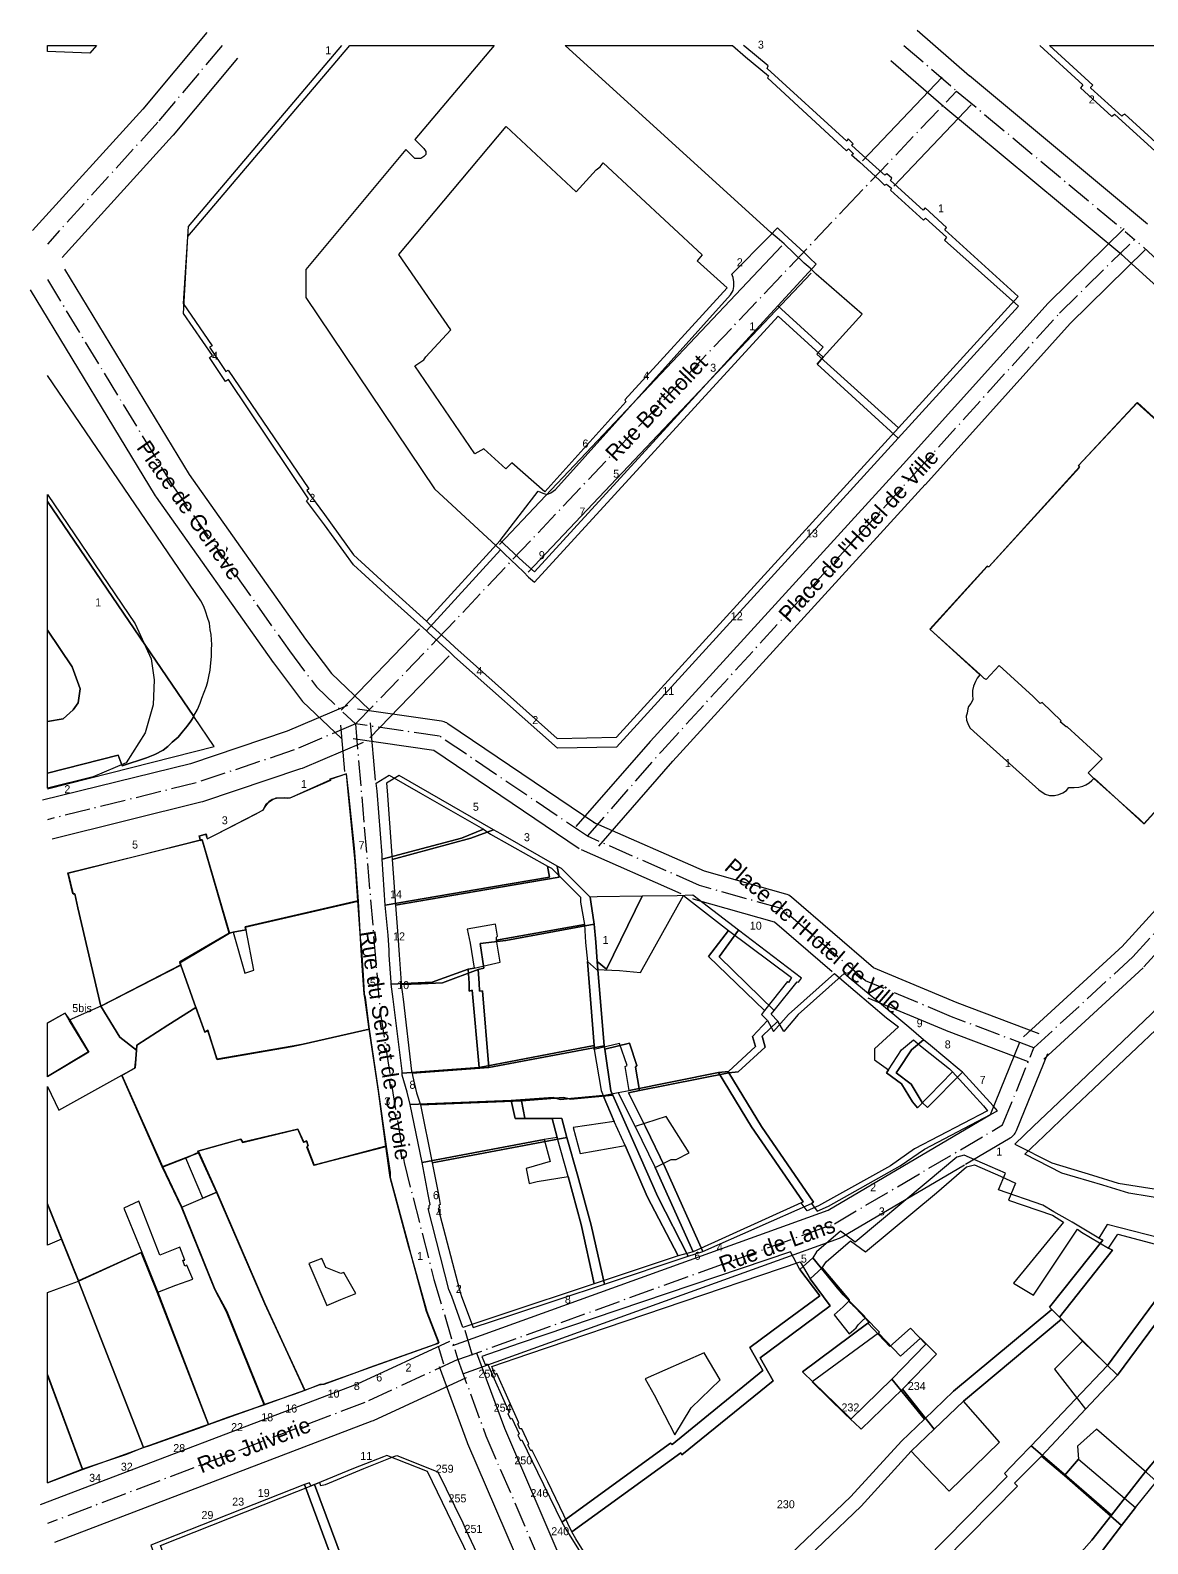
# Model space of a CAD drawing. Header units: metres. Extents: x 1927837 to 1928448, y 4266568 to 4267119.
# Drawn here: x 1927836.9 to 1927948.6, y 4266967 to 4267118.3 of the extents above; entities that cross this region are included whole.
import ezdxf
from ezdxf.enums import TextEntityAlignment as Align

# ---------------------------------------------------------------- set-up
doc = ezdxf.new("R2010")
doc.units = ezdxf.units.M
doc.linetypes.add('DASHDOT', pattern=[3.556, 2.54, -0.508, 0, -0.508])
for name, color, linetype in [('BAT_BATI', 8, 'CONTINUOUS'), ('CAD_LIMITE', 94, 'CONTINUOUS'), ('TXT_ADRESSE', 8, 'CONTINUOUS'), ('TXT_VOIE', 7, 'CONTINUOUS'), ('VOI_AXE', 1, 'DASHDOT'), ('VOI_BORDURE', 7, 'CONTINUOUS')]:
    doc.layers.add(name, color=color, linetype=linetype)

msp = doc.modelspace()

# ---------------------------------------------------------------- linework, layer by layer
at = {"layer": 'BAT_BATI'}
for points in [[(1927842.8, 4267116.02), (1927838.56, 4267116.19), (1927838.56, 4267116.8), (1927843.46, 4267116.8)], [(1927875.31, 4267107.38), (1927876.21, 4267106.48), (1927876.41, 4267106.18), (1927876.41, 4267105.88), (1927876.21, 4267105.68), (1927875.91, 4267105.48), (1927875.61, 4267105.48), (1927875.31, 4267105.48), (1927874.41, 4267106.38), (1927864.39, 4267094.38), (1927864.39, 4267091.58), (1927877.28, 4267072.45), (1927883.88, 4267066.34), (1927876.47, 4267058.24), (1927872.67, 4267061.65), (1927869.17, 4267064.85), (1927866.27, 4267068.86), (1927864.47, 4267071.26), (1927864.67, 4267071.46), (1927856.68, 4267083.38), (1927856.38, 4267083.18), (1927854.78, 4267085.58), (1927855.08, 4267085.78), (1927852.18, 4267089.99), (1927852.59, 4267097.69), (1927868.81, 4267116.8), (1927883.22, 4267116.8)], [(1927908.35, 4267115.66), (1927910.65, 4267113.75), (1927910.55, 4267113.55), (1927918.45, 4267106.24), (1927918.65, 4267106.44), (1927919.15, 4267105.94), (1927918.95, 4267105.84), (1927919.75, 4267105.14), (1927921.75, 4267103.33), (1927922.25, 4267102.83), (1927922.45, 4267102.93), (1927922.95, 4267102.53), (1927922.85, 4267102.33), (1927926.15, 4267099.32), (1927926.35, 4267099.53), (1927928.45, 4267097.62), (1927928.25, 4267097.32), (1927935.65, 4267090.71), (1927923.62, 4267077.51), (1927915.52, 4267084.92), (1927916.13, 4267085.62), (1927920.03, 4267089.92), (1927915.43, 4267093.93), (1927914.83, 4267094.53), (1927914.23, 4267095.03), (1927912.23, 4267096.94), (1927911.53, 4267097.54), (1927910.93, 4267098.04), (1927890.33, 4267116.8), (1927907.07, 4267116.8)], [(1927904.03, 4267095.84), (1927903.53, 4267095.24), (1927906.53, 4267092.54), (1927896.31, 4267081.34), (1927896.41, 4267081.14), (1927888.29, 4267072.14), (1927884.99, 4267075.05), (1927884.39, 4267074.45), (1927882.19, 4267076.45), (1927881.29, 4267075.95), (1927875.29, 4267084.76), (1927876.19, 4267085.36), (1927876.4, 4267085.66), (1927878.9, 4267088.36), (1927873.7, 4267095.87), (1927884.42, 4267108.67), (1927891.42, 4267102.16), (1927893.43, 4267104.36), (1927893.83, 4267104.66), (1927894.13, 4267105.06)], [(1927916.13, 4267085.62), (1927915.52, 4267084.92), (1927923.62, 4267077.51), (1927895.47, 4267046.61), (1927889.57, 4267046.52), (1927879.27, 4267055.64), (1927878.77, 4267056.14), (1927876.67, 4267058.04), (1927876.47, 4267058.24), (1927883.88, 4267066.34), (1927884.28, 4267065.94), (1927886.18, 4267064.14), (1927886.68, 4267063.63), (1927887.28, 4267063.13), (1927911.63, 4267089.73)], [(1927840.13, 4267049.47), (1927841.13, 4267050.37), (1927841.64, 4267051.07), (1927841.84, 4267052.47), (1927841.04, 4267054.67), (1927838.56, 4267058.32), (1927838.56, 4267071.87), (1927847.35, 4267058.97), (1927848.95, 4267055.46), (1927849.24, 4267053.36), (1927849.14, 4267050.86), (1927848.34, 4267048.06), (1927846.43, 4267045.06), (1927843.13, 4267043.66), (1927838.56, 4267042.51), (1927838.56, 4267049.19)], [(1927841.04, 4267054.67), (1927841.84, 4267052.47), (1927841.64, 4267051.07), (1927841.13, 4267050.37), (1927840.13, 4267049.47), (1927838.56, 4267049.19), (1927838.56, 4267058.32)], [(1927854.53, 4267037.44), (1927855.33, 4267037.84), (1927859.44, 4267039.94), (1927860.14, 4267040.34), (1927860.24, 4267040.54), (1927860.44, 4267040.94), (1927860.74, 4267041.14), (1927861.04, 4267041.34), (1927861.44, 4267041.54), (1927861.84, 4267041.54), (1927862.24, 4267041.54), (1927862.54, 4267041.54), (1927862.84, 4267041.54), (1927866.85, 4267043.34), (1927866.85, 4267043.44), (1927868.45, 4267043.94), (1927868.65, 4267042.23), (1927869.24, 4267036.53), (1927869.34, 4267035.23), (1927869.64, 4267031.23), (1927858.33, 4267028.63), (1927858.43, 4267028.33), (1927857.13, 4267028.13), (1927856.73, 4267028.03), (1927854.03, 4267037.35), (1927853.83, 4267037.35), (1927853.73, 4267037.75), (1927854.43, 4267037.95)], [(1927875.85, 4267042.03), (1927882.16, 4267038.42), (1927879.95, 4267037.52), (1927872.04, 4267035.43), (1927872.05, 4267035.83), (1927871.55, 4267042.23), (1927871.45, 4267043.03), (1927872.75, 4267043.83)], [(1927882.16, 4267038.42), (1927882.86, 4267037.92), (1927888.56, 4267034.71), (1927888.76, 4267033.61), (1927882.85, 4267032.61), (1927872.34, 4267030.82), (1927872.04, 4267035.43), (1927879.95, 4267037.52)], [(1927847.53, 4267035.75), (1927853.83, 4267037.35), (1927854.03, 4267037.35), (1927856.73, 4267028.03), (1927851.82, 4267025.14), (1927851.92, 4267024.84), (1927843.91, 4267020.74), (1927841.62, 4267030.55), (1927841.32, 4267031.95), (1927841.12, 4267031.95), (1927840.62, 4267034.05)], [(1927882.85, 4267032.61), (1927888.76, 4267033.61), (1927888.56, 4267034.71), (1927888.96, 4267034.51), (1927891.86, 4267031.61), (1927891.86, 4267031.11), (1927892.25, 4267028.9), (1927883.45, 4267027.31), (1927883.45, 4267027.61), (1927883.55, 4267027.71), (1927883.35, 4267028.91), (1927880.54, 4267028.41), (1927880.84, 4267027.01), (1927881.24, 4267024.51), (1927880.64, 4267024.41), (1927877.04, 4267023.11), (1927874.93, 4267023.01), (1927872.93, 4267022.92), (1927872.93, 4267023.12), (1927872.74, 4267025.82), (1927872.74, 4267026.32), (1927872.64, 4267027.82), (1927872.34, 4267030.82)], [(1927856.73, 4267028.03), (1927857.13, 4267028.13), (1927858.32, 4267024.03), (1927859.22, 4267024.33), (1927858.43, 4267028.33), (1927858.33, 4267028.63), (1927869.64, 4267031.23), (1927869.84, 4267027.52), (1927869.94, 4267026.82), (1927870.13, 4267023.82), (1927870.23, 4267021.92), (1927870.33, 4267021.62), (1927870.73, 4267018.41), (1927864.12, 4267016.92), (1927863.02, 4267016.72), (1927855.51, 4267015.43), (1927854.62, 4267018.33), (1927854.31, 4267018.13), (1927853.42, 4267020.63), (1927851.92, 4267024.84), (1927851.82, 4267025.14)], [(1927906.66, 4267028.29), (1927904.66, 4267025.69), (1927910.26, 4267020.28), (1927909.96, 4267019.88), (1927910.56, 4267019.28), (1927909.06, 4267017.68), (1927909.36, 4267016.68), (1927906.65, 4267014.18), (1927905.65, 4267014.08), (1927896.74, 4267012.29), (1927896.34, 4267014.69), (1927896.54, 4267014.79), (1927895.75, 4267016.99), (1927893.24, 4267016.39), (1927893.24, 4267016.79), (1927892.55, 4267025.2), (1927893.45, 4267024.4), (1927895.75, 4267024.3), (1927897.85, 4267024.09), (1927902.16, 4267031.8)], [(1927892.25, 4267028.9), (1927892.35, 4267027.1), (1927892.55, 4267025.2), (1927893.24, 4267016.79), (1927881.73, 4267014.6), (1927881.04, 4267022.31), (1927880.74, 4267022.21), (1927880.74, 4267023.01), (1927880.64, 4267024.41), (1927881.24, 4267024.51), (1927883.84, 4267025.11), (1927883.45, 4267027.31)], [(1927912.97, 4267023.58), (1927912.66, 4267023.08), (1927912.56, 4267023.18), (1927910.26, 4267020.28), (1927904.66, 4267025.69), (1927906.66, 4267028.29)], [(1927874.93, 4267023.01), (1927877.04, 4267023.11), (1927880.64, 4267024.41), (1927880.74, 4267023.01), (1927880.74, 4267022.21), (1927881.04, 4267022.31), (1927881.73, 4267014.6), (1927874.03, 4267014.01), (1927874.03, 4267014.21), (1927873.13, 4267021.41), (1927872.93, 4267022.92)], [(1927917.77, 4267023.57), (1927922.47, 4267019.57), (1927923.67, 4267018.67), (1927921.26, 4267016.47), (1927921.26, 4267015.36), (1927922.66, 4267014.36), (1927922.46, 4267014.06), (1927923.96, 4267012.96), (1927925.06, 4267011.16), (1927925.56, 4267010.56), (1927929.07, 4267014.16), (1927932.17, 4267010.75), (1927932.57, 4267010.25), (1927925.26, 4267006.45), (1927922.86, 4267004.75), (1927915.65, 4267000.76), (1927914.54, 4267000.26), (1927913.94, 4267001.06), (1927914.14, 4267001.16), (1927908.95, 4267008.67), (1927905.65, 4267014.08), (1927906.65, 4267014.18), (1927909.36, 4267016.68), (1927909.06, 4267017.68), (1927910.56, 4267019.28), (1927911.16, 4267018.18), (1927912.66, 4267019.88), (1927917.27, 4267023.98)], [(1927840.31, 4267020.04), (1927840.81, 4267019.34), (1927842.7, 4267016.14), (1927838.56, 4267013.66), (1927838.56, 4267019.07)], [(1927850.61, 4267018.83), (1927853.42, 4267020.63), (1927854.31, 4267018.13), (1927854.62, 4267018.33), (1927855.51, 4267015.43), (1927863.02, 4267016.72), (1927864.12, 4267016.92), (1927870.73, 4267018.41), (1927871.62, 4267012.31), (1927872.42, 4267006.7), (1927865.21, 4267004.81), (1927864.51, 4267006.61), (1927864.61, 4267006.81), (1927864.51, 4267007.21), (1927864.21, 4267007.11), (1927863.61, 4267008.41), (1927858.11, 4267007.12), (1927857.91, 4267007.42), (1927853.6, 4267006.22), (1927853.7, 4267006.12), (1927852.4, 4267005.52), (1927850.1, 4267004.62), (1927846, 4267013.83), (1927847.31, 4267014.53), (1927847.51, 4267016.33), (1927847.51, 4267016.84)], [(1927952.29, 4267018.34), (1927957.09, 4267013.23), (1927958.19, 4267007.52), (1927963.99, 4267004.22), (1927964.19, 4267003.82), (1927961.68, 4267001.32), (1927961.48, 4267000.82), (1927961.18, 4267000.62), (1927955.18, 4267000.72), (1927952.78, 4267001.02), (1927946.67, 4267002.03), (1927944.07, 4267002.83), (1927939.97, 4267004.04), (1927936.27, 4267005.94), (1927938.17, 4267007.74), (1927940.67, 4267010.14), (1927949.99, 4267018.94), (1927950.99, 4267020.04)], [(1927925.87, 4267016.76), (1927928.77, 4267014.46), (1927929.07, 4267014.16), (1927925.56, 4267010.56), (1927925.06, 4267011.16), (1927923.96, 4267012.96), (1927922.46, 4267014.06), (1927922.66, 4267014.36), (1927923.97, 4267016.36), (1927925.17, 4267017.36)], [(1927881.73, 4267014.6), (1927893.24, 4267016.79), (1927893.24, 4267016.39), (1927893.94, 4267012.29), (1927894.14, 4267011.79), (1927889.84, 4267011.39), (1927889.14, 4267011.59), (1927884.93, 4267011.3), (1927874.82, 4267010.9), (1927874.52, 4267012.11), (1927874.03, 4267013.81), (1927874.03, 4267014.01)], [(1927908.95, 4267008.67), (1927914.14, 4267001.16), (1927913.94, 4267001.06), (1927903.13, 4266996.17), (1927899.34, 4267004.58), (1927900.94, 4267005.38), (1927901.44, 4267005.38), (1927902.74, 4267006.07), (1927900.44, 4267009.68), (1927897.34, 4267008.68), (1927895.64, 4267012.09), (1927896.74, 4267012.29), (1927905.65, 4267014.08)], [(1927839.7, 4267010.34), (1927846, 4267013.83), (1927850.1, 4267004.62), (1927852, 4267000.62), (1927855.29, 4266992.41), (1927856.49, 4266990.21), (1927860.28, 4266980.9), (1927859.48, 4266980.6), (1927856.58, 4266979.6), (1927854.68, 4266978.9), (1927849.59, 4266992.11), (1927851.39, 4266992.81), (1927853.09, 4266993.41), (1927852.49, 4266994.81), (1927852.29, 4266994.71), (1927852.09, 4266995.31), (1927852.29, 4266995.31), (1927851.79, 4266996.62), (1927849.79, 4266995.82), (1927847.69, 4267001.22), (1927846.19, 4267000.52), (1927847.99, 4266996.12), (1927841.68, 4266993.22), (1927839.98, 4266997.43), (1927838.79, 4267000.43), (1927838.56, 4267000.95), (1927838.56, 4267012.69)], [(1927884.93, 4267011.3), (1927885.33, 4267009.49), (1927889.03, 4267009.49), (1927889.53, 4267007.59), (1927888.23, 4267007.39), (1927876.02, 4267005.1), (1927874.82, 4267010.9)], [(1927889.14, 4267011.59), (1927889.84, 4267011.39), (1927894.14, 4267011.79), (1927895.24, 4267009.18), (1927891.13, 4267008.59), (1927891.83, 4267005.99), (1927896.34, 4267006.78), (1927898.53, 4267001.68), (1927901.63, 4266995.77), (1927893.22, 4266992.97), (1927891.93, 4266998.88), (1927890.63, 4267003.68), (1927889.53, 4267007.59), (1927889.03, 4267009.49), (1927885.33, 4267009.49), (1927884.93, 4267011.3)], [(1927895.64, 4267012.09), (1927897.34, 4267008.68), (1927899.34, 4267004.58), (1927903.13, 4266996.17), (1927901.63, 4266995.77), (1927898.53, 4267001.68), (1927896.34, 4267006.78), (1927895.24, 4267009.18), (1927894.14, 4267011.79)], [(1927865.79, 4266982.89), (1927864.29, 4266982.29), (1927860.29, 4266991), (1927855.5, 4267002.12), (1927853.7, 4267006.12), (1927853.6, 4267006.22), (1927857.91, 4267007.42), (1927858.11, 4267007.12), (1927863.61, 4267008.41), (1927864.21, 4267007.11), (1927864.51, 4267007.21), (1927864.61, 4267006.81), (1927864.51, 4267006.61), (1927865.21, 4267004.81), (1927872.42, 4267006.7), (1927872.82, 4267004.1), (1927872.82, 4267003.6), (1927874.71, 4266996.69), (1927874.91, 4266995.89), (1927876.51, 4266990.19), (1927877.7, 4266987.08), (1927877.3, 4266986.88), (1927870.8, 4266984.59), (1927869.19, 4266983.99), (1927866.19, 4266982.89)], [(1927876.72, 4267000.5), (1927876.72, 4267000.8), (1927876.82, 4267000.9), (1927876.62, 4267001.9), (1927876.02, 4267005.1), (1927888.23, 4267007.39), (1927888.83, 4267005.19), (1927886.43, 4267004.49), (1927886.73, 4267002.99), (1927887.53, 4267003.19), (1927890.63, 4267003.68), (1927891.93, 4266998.88), (1927893.22, 4266992.97), (1927884.01, 4266989.88), (1927880.11, 4266988.58), (1927879.01, 4266991.69), (1927878.71, 4266992.39), (1927876.62, 4267000.5)], [(1927853.7, 4267006.12), (1927855.5, 4267002.12), (1927854.1, 4267001.52), (1927852.4, 4267005.52)], [(1927933.86, 4267003.74), (1927935.36, 4267003.04), (1927934.66, 4267001.34), (1927939.06, 4266999.84), (1927940.16, 4266999.13), (1927935.15, 4266993.03), (1927937.15, 4266991.83), (1927941.56, 4266998.43), (1927941.96, 4266998.13), (1927944.66, 4266996.53), (1927945.06, 4266996.33), (1927939.75, 4266989.63), (1927939.95, 4266989.43), (1927930.14, 4266981.23), (1927927.23, 4266978.43), (1927924.04, 4266982.44), (1927927.44, 4266985.94), (1927925.84, 4266987.54), (1927923.84, 4266985.74), (1927921.64, 4266988.04), (1927921.74, 4266988.14), (1927920.34, 4266989.55), (1927920.24, 4266989.75), (1927920.04, 4266989.95), (1927919.84, 4266990.15), (1927919.64, 4266990.35), (1927919.54, 4266990.45), (1927919.34, 4266990.65), (1927919.14, 4266990.85), (1927918.94, 4266991.05), (1927918.74, 4266991.25), (1927918.74, 4266991.35), (1927916.04, 4266994.55), (1927916.44, 4266995.15), (1927918.85, 4266997.25), (1927920.35, 4266996.15), (1927927.46, 4267002.05), (1927930.46, 4267004.65), (1927931.26, 4267004.85)], [(1927854.1, 4267001.52), (1927855.5, 4267002.12), (1927860.29, 4266991), (1927864.29, 4266982.29), (1927863.19, 4266981.89), (1927860.28, 4266980.9), (1927856.49, 4266990.21), (1927855.29, 4266992.41), (1927852, 4267000.62)], [(1927838.79, 4267000.43), (1927839.98, 4266997.43), (1927838.56, 4266996.84), (1927838.56, 4267000.95)], [(1927960.68, 4266997.81), (1927963.38, 4266997.31), (1927964.38, 4266996.81), (1927961.77, 4266992.11), (1927955.76, 4266981.01), (1927953.65, 4266977.21), (1927953.05, 4266977.61), (1927949.45, 4266973.21), (1927948.45, 4266974.11), (1927943.45, 4266978.42), (1927941.54, 4266976.72), (1927941.64, 4266975.41), (1927940.24, 4266973.81), (1927937.94, 4266975.72), (1927942.35, 4266980.42), (1927945.55, 4266983.82), (1927954.27, 4266995.62), (1927954.77, 4266997.62)], [(1927951.97, 4266996.22), (1927954.27, 4266995.62), (1927945.55, 4266983.82), (1927942.05, 4266987.22), (1927939.95, 4266989.43), (1927939.75, 4266989.63), (1927945.06, 4266996.33), (1927944.66, 4266996.53), (1927945.57, 4266997.93)], [(1927847.99, 4266996.12), (1927849.59, 4266992.11), (1927854.68, 4266978.9), (1927854.08, 4266978.7), (1927848.77, 4266976.8), (1927848.17, 4266976.6), (1927841.68, 4266993.22)], [(1927867.9, 4266991.4), (1927869.4, 4266992), (1927868.2, 4266994.1), (1927867.9, 4266994), (1927866.4, 4266994.6), (1927866, 4266995.5), (1927864.7, 4266995), (1927866.5, 4266990.8)], [(1927911.13, 4266983.25), (1927902.01, 4266975.85), (1927901.91, 4266976.05), (1927891, 4266968.16), (1927888.6, 4266973.16), (1927887, 4266976.37), (1927886.9, 4266976.27), (1927886.6, 4266976.87), (1927886.7, 4266976.97), (1927886, 4266978.47), (1927885.8, 4266978.47), (1927885.6, 4266978.97), (1927885.7, 4266979.07), (1927883.51, 4266983.98), (1927883.31, 4266983.88), (1927883.01, 4266984.68), (1927886.71, 4266985.97), (1927913.84, 4266995.16), (1927914.84, 4266993.45), (1927916.84, 4266990.75), (1927912.93, 4266987.85), (1927909.83, 4266985.55)], [(1927839.48, 4266992.42), (1927841.68, 4266993.22), (1927848.17, 4266976.6), (1927846.47, 4266975.9), (1927842.06, 4266974.41), (1927838.56, 4266983.89), (1927838.56, 4266992.1)], [(1927926.53, 4266974.53), (1927928.73, 4266972.22), (1927933.74, 4266977.12), (1927930.14, 4266981.23), (1927939.95, 4266989.43), (1927942.05, 4266987.22), (1927939.25, 4266984.42), (1927942.35, 4266980.42), (1927937.94, 4266975.72), (1927936.64, 4266974.42), (1927935.24, 4266973.02), (1927935.54, 4266972.72), (1927923.21, 4266960.22), (1927921.51, 4266958.42), (1927907.59, 4266945.32), (1927902.29, 4266951.33), (1927901.09, 4266952.74), (1927919.92, 4266970.73), (1927924.93, 4266976.23)], [(1927904.22, 4266986.06), (1927898.32, 4266983.46), (1927899.22, 4266981.86), (1927901.31, 4266977.85), (1927902.92, 4266980.55), (1927905.82, 4266983.35)], [(1927842.06, 4266974.41), (1927838.56, 4266973.06), (1927838.56, 4266983.89)], [(1927865.78, 4266973.08), (1927865.88, 4266972.78), (1927866.38, 4266972.88), (1927870.19, 4266974.48), (1927873.19, 4266975.68), (1927873.49, 4266975.78), (1927877.59, 4266974.17), (1927880.09, 4266969.07), (1927880.39, 4266968.37), (1927881.99, 4266964.96), (1927882.29, 4266964.46), (1927883.58, 4266961.76), (1927884.18, 4266960.56), (1927884.38, 4266960.06), (1927876.78, 4266957.36), (1927875.57, 4266957.26), (1927871.58, 4266965.27), (1927868.67, 4266963.77), (1927865.28, 4266972.88)], [(1927940.24, 4266973.81), (1927945.94, 4266968.81), (1927944.04, 4266966.31), (1927942.23, 4266964.31), (1927937.32, 4266958.91), (1927937.72, 4266958.61), (1927930.01, 4266950.61), (1927928.31, 4266952.21), (1927932.92, 4266957.41), (1927929.12, 4266960.92), (1927927.12, 4266958.82), (1927926.02, 4266959.72), (1927925.92, 4266959.92), (1927924.71, 4266958.82), (1927923.61, 4266959.92), (1927923.21, 4266960.22), (1927935.54, 4266972.72), (1927935.24, 4266973.02), (1927936.64, 4266974.42), (1927937.94, 4266975.72)], [(1927947.34, 4266970.61), (1927945.94, 4266968.81), (1927940.24, 4266973.81), (1927941.64, 4266975.41)], [(1927865.28, 4266972.88), (1927868.67, 4266963.77), (1927869.67, 4266961.17), (1927869.07, 4266960.97), (1927866.27, 4266959.77), (1927866.17, 4266959.97), (1927865.77, 4266960.97), (1927864.17, 4266961.48), (1927858.46, 4266959.18), (1927857.56, 4266957.58), (1927857.96, 4266956.48), (1927858.06, 4266956.18), (1927854.45, 4266954.58), (1927849.86, 4266966.79)]]:
    msp.add_lwpolyline(points, close=True, dxfattribs=at)
for points in [[(1927953.97, 4267102.9), (1927946.27, 4267109.91), (1927946.07, 4267109.81), (1927945.97, 4267109.72), (1927942.87, 4267112.52), (1927942.87, 4267112.62), (1927943.07, 4267112.82), (1927938.76, 4267116.8), (1927954.5, 4267116.8)], [(1927953.92, 4267045.26), (1927948.21, 4267038.96), (1927947.71, 4267039.46), (1927943.21, 4267043.47), (1927942.81, 4267043.87), (1927942.61, 4267044.07), (1927944.01, 4267045.47), (1927940.51, 4267048.67), (1927940.41, 4267048.67), (1927939.81, 4267049.17), (1927939.91, 4267049.27), (1927938.01, 4267051.08), (1927937.81, 4267050.98), (1927937.21, 4267051.58), (1927937.11, 4267051.68), (1927933.71, 4267054.78), (1927932.41, 4267053.38), (1927932.21, 4267053.48), (1927931.81, 4267053.88), (1927926.81, 4267058.39), (1927932.52, 4267064.69), (1927932.72, 4267064.69), (1927941.74, 4267074.59), (1927941.64, 4267074.79), (1927947.55, 4267081.09), (1927953.55, 4267075.58)], [(1927895.19, 4266961.35), (1927891.4, 4266967.46), (1927891, 4266968.16), (1927901.91, 4266976.05), (1927902.01, 4266975.85), (1927911.13, 4266983.25), (1927909.83, 4266985.55), (1927912.93, 4266987.85), (1927916.84, 4266990.75), (1927914.84, 4266993.45), (1927916.04, 4266994.55), (1927918.74, 4266991.35), (1927918.74, 4266991.25), (1927918.14, 4266990.65), (1927917.24, 4266989.85), (1927918.74, 4266987.95), (1927919.44, 4266988.55), (1927919.64, 4266988.85), (1927920.04, 4266989.25), (1927920.34, 4266989.55), (1927921.74, 4266988.14), (1927921.64, 4266988.04), (1927915.03, 4266983.15), (1927918.33, 4266979.94), (1927919.83, 4266978.54), (1927919.93, 4266978.44), (1927924.04, 4266982.44), (1927927.23, 4266978.43), (1927924.93, 4266976.23), (1927919.92, 4266970.73), (1927901.09, 4266952.74)], [(1927944.04, 4266966.31), (1927945.94, 4266968.81), (1927947.34, 4266970.61), (1927949.45, 4266973.21), (1927953.05, 4266977.61), (1927953.65, 4266977.21), (1927959.75, 4266973), (1927962.66, 4266975.39), (1927962.56, 4266979.7), (1927963.36, 4266980.7), (1927963.16, 4266980.9), (1927965.17, 4266983.6), (1927967.77, 4266981.79), (1927971.48, 4266986.69), (1927971.58, 4266986.8), (1927974.58, 4266984.99), (1927976.38, 4266983.79), (1927980.58, 4266978.48), (1927972.36, 4266971.98), (1927971.36, 4266971.18), (1927969.16, 4266969.48), (1927966.15, 4266967.09), (1927962.95, 4266964.59)]]:
    msp.add_lwpolyline(points, dxfattribs=at)
at = {"layer": 'CAD_LIMITE'}
for points in [[(1927867.97, 4267116.8), (1927852.63, 4267098.67), (1927852.14, 4267090.97), (1927855.03, 4267086.75), (1927854.78, 4267086.61), (1927856.41, 4267084.18), (1927856.65, 4267084.32), (1927864.69, 4267072.45), (1927864.49, 4267072.28), (1927866.26, 4267069.9), (1927869.17, 4267065.84), (1927872.71, 4267062.62), (1927876.45, 4267059.21)], [(1927876.45, 4267059.21), (1927883.84, 4267067.3), (1927884.49, 4267068.17), (1927887.62, 4267072.21), (1927888.1, 4267072.01), (1927888.5, 4267071.9), (1927888.91, 4267072.04), (1927889.35, 4267072.39), (1927906.85, 4267091.85), (1927907.14, 4267092.27), (1927907.2, 4267092.67), (1927907.2, 4267093.15), (1927907.13, 4267093.58), (1927907, 4267093.92), (1927910.75, 4267097.73), (1927911.57, 4267098.55), (1927912.24, 4267097.92), (1927914.21, 4267096.09), (1927914.8, 4267095.53), (1927915.41, 4267094.92), (1927911.59, 4267090.75), (1927916.13, 4267086.62), (1927915.49, 4267085.93), (1927923.64, 4267078.54), (1927935.61, 4267091.67), (1927928.29, 4267098.36), (1927928.47, 4267098.58), (1927926.32, 4267100.54), (1927926.11, 4267100.33), (1927922.86, 4267103.3), (1927922.98, 4267103.51), (1927922.48, 4267103.96), (1927922.28, 4267103.82), (1927921.71, 4267104.33), (1927919.73, 4267106.12), (1927918.97, 4267106.81), (1927919.13, 4267106.95), (1927918.64, 4267107.44), (1927918.48, 4267107.23), (1927910.51, 4267114.5), (1927910.63, 4267114.75), (1927908.3, 4267116.68), (1927908.17, 4267116.8)], [(1927937.78, 4267116.8), (1927942.1, 4267112.84), (1927941.88, 4267112.59), (1927941.86, 4267112.56), (1927944.98, 4267109.67), (1927945.1, 4267109.79), (1927945.26, 4267109.92), (1927952.99, 4267102.88), (1927971, 4267103.64), (1927973.72, 4267106.56), (1927973.98, 4267106.37), (1927976.91, 4267109.57), (1927976.83, 4267109.66), (1927976.69, 4267109.84), (1927982.46, 4267116.13), (1927983.04, 4267116.77), (1927983.02, 4267116.8)], [(1927876.45, 4267059.21), (1927876.7, 4267058.99), (1927878.76, 4267057.12), (1927879.3, 4267056.61), (1927889.52, 4267047.49), (1927895.46, 4267047.63), (1927923.64, 4267078.54), (1927915.49, 4267085.93), (1927916.13, 4267086.62), (1927911.59, 4267090.75), (1927887.25, 4267064.14), (1927886.7, 4267064.64), (1927886.13, 4267065.17), (1927884.23, 4267066.93), (1927883.84, 4267067.3), (1927876.45, 4267059.21)], [(1927853.19, 4267049.69), (1927853.21, 4267049.76), (1927853.57, 4267050.4), (1927853.83, 4267051.01), (1927853.99, 4267051.51), (1927854.25, 4267052.13), (1927854.47, 4267052.71), (1927854.61, 4267053.18), (1927854.69, 4267053.68), (1927854.83, 4267054.31), (1927854.89, 4267055.05), (1927854.96, 4267055.7), (1927854.96, 4267056.39), (1927855, 4267056.9), (1927854.98, 4267057.37), (1927854.94, 4267057.9), (1927854.84, 4267058.37), (1927854.76, 4267059.01), (1927854.56, 4267059.58), (1927854.4, 4267060.11), (1927854.22, 4267060.69), (1927853.92, 4267061.25), (1927838.56, 4267083.8)], [(1927953.52, 4267075.62), (1927947.49, 4267081.06), (1927941.64, 4267074.78)], [(1927941.64, 4267074.78), (1927941.74, 4267074.64), (1927932.68, 4267064.67), (1927932.53, 4267064.72), (1927926.79, 4267058.43), (1927931.8, 4267053.87), (1927931.52, 4267053.52), (1927931.35, 4267053.18), (1927931.14, 4267052.71), (1927931.07, 4267052.29), (1927931.06, 4267051.89), (1927931.1, 4267051.36), (1927930.88, 4267051), (1927930.65, 4267050.69), (1927930.59, 4267050.46), (1927930.51, 4267050.02), (1927930.42, 4267049.73), (1927930.47, 4267049.31), (1927930.58, 4267048.99), (1927930.79, 4267048.57), (1927931.19, 4267048.2), (1927937.69, 4267042.34), (1927938.32, 4267041.91), (1927938.76, 4267041.79), (1927939.26, 4267041.79), (1927939.67, 4267041.88), (1927940.07, 4267042.04), (1927940.45, 4267042.29), (1927940.69, 4267042.6), (1927941.22, 4267042.58), (1927941.68, 4267042.63), (1927942.09, 4267042.72), (1927942.37, 4267042.84), (1927942.73, 4267043.04), (1927942.97, 4267043.3), (1927943.22, 4267043.51), (1927947.68, 4267039.41), (1927948.2, 4267038.94), (1927953.96, 4267045.28)], [(1927838.56, 4267071.18), (1927853.19, 4267049.69)], [(1927853.19, 4267049.69), (1927838.56, 4267071.18)], [(1927838.56, 4267042.46), (1927855.23, 4267046.68), (1927853.19, 4267049.69), (1927852.91, 4267049.22), (1927852.55, 4267048.72), (1927852.05, 4267048.11), (1927851.65, 4267047.63), (1927851.05, 4267047.11), (1927850.61, 4267046.69), (1927850.15, 4267046.31), (1927849.31, 4267045.89), (1927848.47, 4267045.55), (1927846.05, 4267044.77), (1927845.65, 4267045.82), (1927838.56, 4267044.03)], [(1927838.56, 4267044.03), (1927845.65, 4267045.82), (1927846.05, 4267044.77), (1927848.47, 4267045.55), (1927849.31, 4267045.89), (1927850.15, 4267046.31), (1927850.61, 4267046.69), (1927851.05, 4267047.11), (1927851.65, 4267047.63), (1927852.05, 4267048.11), (1927852.55, 4267048.72), (1927852.91, 4267049.22), (1927853.19, 4267049.69)], [(1927853.84, 4267037.29), (1927854.05, 4267037.35), (1927856.76, 4267028.01), (1927857.13, 4267028.11), (1927858.4, 4267028.37), (1927858.34, 4267028.67), (1927869.59, 4267031.25), (1927869.32, 4267035.19), (1927869.21, 4267036.5), (1927868.64, 4267042.18), (1927868.46, 4267043.94), (1927866.85, 4267043.4), (1927866.87, 4267043.28), (1927862.79, 4267041.51), (1927862.55, 4267041.5), (1927862.27, 4267041.55), (1927861.87, 4267041.53), (1927861.46, 4267041.49), (1927861.02, 4267041.38), (1927860.71, 4267041.14), (1927860.46, 4267040.89), (1927860.24, 4267040.57), (1927860.12, 4267040.31), (1927859.43, 4267039.97), (1927855.38, 4267037.87), (1927854.57, 4267037.44), (1927854.4, 4267037.89), (1927853.77, 4267037.71), (1927853.84, 4267037.29)], [(1927873.03, 4267035.4), (1927880.91, 4267037.51), (1927883.16, 4267038.37), (1927876.8, 4267042.02), (1927873.72, 4267043.78), (1927872.47, 4267043.03), (1927872.55, 4267042.24), (1927873.01, 4267035.78), (1927873.03, 4267035.4)], [(1927889.52, 4267034.73), (1927883.89, 4267037.95), (1927883.16, 4267038.37), (1927880.91, 4267037.51), (1927873.03, 4267035.4), (1927873.38, 4267030.81), (1927883.86, 4267032.61), (1927889.73, 4267033.61), (1927889.52, 4267034.73)], [(1927851.89, 4267024.83), (1927851.81, 4267025.07), (1927856.76, 4267028.01), (1927854.05, 4267037.35), (1927853.84, 4267037.29), (1927847.53, 4267035.73), (1927840.63, 4267034), (1927841.14, 4267031.92), (1927841.3, 4267031.94), (1927841.62, 4267030.55), (1927843.9, 4267020.72), (1927851.89, 4267024.83)], [(1927881.63, 4267024.38), (1927882.19, 4267024.53), (1927881.84, 4267026.98), (1927884.4, 4267027.28), (1927893.23, 4267028.92), (1927892.9, 4267031.14), (1927892.82, 4267031.63), (1927889.97, 4267034.49), (1927889.52, 4267034.73), (1927889.73, 4267033.61), (1927883.86, 4267032.61), (1927873.38, 4267030.81), (1927873.6, 4267027.79), (1927873.73, 4267025.85), (1927873.93, 4267023.06), (1927873.93, 4267022.88), (1927875.93, 4267022.97), (1927878.07, 4267023.07), (1927881.63, 4267024.38)], [(1927851.89, 4267024.83), (1927853.41, 4267020.59), (1927854.32, 4267018.14), (1927854.61, 4267018.27), (1927855.55, 4267015.39), (1927863.02, 4267016.69), (1927864.15, 4267016.92), (1927870.74, 4267018.44), (1927870.29, 4267021.59), (1927870.24, 4267021.92), (1927870.11, 4267023.78), (1927869.91, 4267026.83), (1927869.86, 4267027.54), (1927869.59, 4267031.25), (1927858.34, 4267028.67), (1927858.4, 4267028.37), (1927857.13, 4267028.11), (1927856.76, 4267028.01), (1927851.81, 4267025.07), (1927851.89, 4267024.83)], [(1927893.23, 4267028.92), (1927893.39, 4267027.13), (1927893.54, 4267025.19), (1927894.45, 4267024.43), (1927898.04, 4267031.72), (1927893.52, 4267031.65), (1927892.82, 4267031.63), (1927892.9, 4267031.14), (1927893.23, 4267028.92)], [(1927907.67, 4267028.32), (1927903.1, 4267031.82), (1927901.53, 4267031.77), (1927898.04, 4267031.72), (1927894.45, 4267024.43), (1927893.54, 4267025.19), (1927894.23, 4267016.75), (1927894.28, 4267016.43), (1927896.76, 4267017.02), (1927897.48, 4267014.8), (1927897.37, 4267014.64), (1927897.77, 4267012.3), (1927906.69, 4267014.07), (1927907.62, 4267014.16), (1927910.34, 4267016.64), (1927910.03, 4267017.72), (1927911.6, 4267019.24), (1927910.92, 4267019.92), (1927911.23, 4267020.3), (1927905.71, 4267025.67), (1927907.67, 4267028.32)], [(1927881.63, 4267024.38), (1927881.72, 4267023.01), (1927881.78, 4267022.23), (1927882.05, 4267022.27), (1927882.71, 4267014.58), (1927894.23, 4267016.75), (1927893.54, 4267025.19), (1927893.39, 4267027.13), (1927893.23, 4267028.92), (1927884.4, 4267027.28), (1927881.84, 4267026.98), (1927882.19, 4267024.53), (1927881.63, 4267024.38)], [(1927907.67, 4267028.32), (1927905.71, 4267025.67), (1927911.23, 4267020.3), (1927913.52, 4267023.16), (1927913.67, 4267023.11), (1927913.96, 4267023.52), (1927907.67, 4267028.32)], [(1927851.89, 4267024.83), (1927843.9, 4267020.72), (1927845.82, 4267017.64), (1927847.47, 4267016.32), (1927847.51, 4267016.83), (1927850.61, 4267018.81), (1927853.41, 4267020.59), (1927851.89, 4267024.83)], [(1927881.63, 4267024.38), (1927878.07, 4267023.07), (1927875.93, 4267022.97), (1927873.93, 4267022.88), (1927874.12, 4267021.43), (1927874.98, 4267014.23), (1927875.02, 4267014.02), (1927882.71, 4267014.58), (1927882.05, 4267022.27), (1927881.78, 4267022.23), (1927881.72, 4267023.01), (1927881.63, 4267024.38)], [(1927911.6, 4267019.24), (1927910.03, 4267017.72), (1927910.34, 4267016.64), (1927907.62, 4267014.16), (1927906.69, 4267014.07), (1927909.95, 4267008.69), (1927915.16, 4267001.11), (1927914.95, 4267001), (1927915.52, 4267000.24), (1927916.65, 4267000.71), (1927923.82, 4267004.76), (1927926.27, 4267006.42), (1927933.54, 4267010.27), (1927933.12, 4267010.75), (1927930.05, 4267014.12), (1927926.55, 4267010.6), (1927926.01, 4267011.1), (1927924.93, 4267012.92), (1927923.42, 4267014.05), (1927923.65, 4267014.39), (1927924.97, 4267016.36), (1927926.17, 4267017.36), (1927924.68, 4267018.63), (1927923.5, 4267019.61), (1927918.74, 4267023.57), (1927918.24, 4267024), (1927913.62, 4267019.88), (1927912.18, 4267018.19), (1927911.6, 4267019.24)], [(1927843.9, 4267020.72), (1927840.74, 4267019.34), (1927842.68, 4267016.16), (1927838.56, 4267013.69)], [(1927838.56, 4267000.92), (1927838.76, 4267000.47), (1927840, 4266997.39), (1927841.68, 4266993.25), (1927847.94, 4266996.09), (1927849.55, 4266992.13), (1927854.67, 4266978.9), (1927856.55, 4266979.56), (1927859.43, 4266980.59), (1927860.25, 4266980.87), (1927856.47, 4266990.17), (1927855.32, 4266992.39), (1927851.97, 4267000.62), (1927850.05, 4267004.66), (1927846, 4267013.8), (1927847.34, 4267014.56), (1927847.47, 4267016.32), (1927845.82, 4267017.64), (1927843.9, 4267020.72)], [(1927838.56, 4267013.69), (1927842.68, 4267016.16), (1927840.74, 4267019.34), (1927840.34, 4267020.01), (1927838.56, 4267019.04)], [(1927847.47, 4267016.32), (1927847.34, 4267014.56), (1927846, 4267013.8), (1927850.05, 4267004.66), (1927852.36, 4267005.55), (1927853.66, 4267006.07), (1927853.6, 4267006.23), (1927857.91, 4267007.44), (1927858.1, 4267007.08), (1927863.59, 4267008.42), (1927864.18, 4267007.11), (1927864.47, 4267007.25), (1927864.63, 4267006.76), (1927864.55, 4267006.65), (1927865.24, 4267004.81), (1927872.4, 4267006.72), (1927871.67, 4267012.24), (1927870.74, 4267018.44), (1927864.15, 4267016.92), (1927863.02, 4267016.69), (1927855.55, 4267015.39), (1927854.61, 4267018.27), (1927854.32, 4267018.14), (1927853.41, 4267020.59), (1927850.61, 4267018.81), (1927847.51, 4267016.83), (1927847.47, 4267016.32)], [(1927950.03, 4267021.09), (1927948.96, 4267019.95), (1927939.64, 4267011.1), (1927937.14, 4267008.72), (1927935.28, 4267006.94), (1927938.98, 4267005.07), (1927943.04, 4267003.82), (1927945.63, 4267003.03), (1927951.76, 4267002.06), (1927954.21, 4267001.69), (1927960.18, 4267001.65), (1927960.43, 4267001.82), (1927960.71, 4267002.25), (1927963.22, 4267004.78), (1927962.99, 4267005.22), (1927957.19, 4267008.5), (1927956.1, 4267014.28), (1927951.27, 4267019.39), (1927950.03, 4267021.09)], [(1927895.1, 4267011.82), (1927896.28, 4267009.14), (1927897.32, 4267006.79), (1927899.58, 4267001.67), (1927902.63, 4266995.72), (1927904.09, 4266996.2), (1927900.33, 4267004.58), (1927898.36, 4267008.67), (1927896.67, 4267012.07), (1927897.77, 4267012.3), (1927897.37, 4267014.64), (1927897.48, 4267014.8), (1927896.76, 4267017.02), (1927894.28, 4267016.43), (1927894.91, 4267012.25), (1927895.1, 4267011.82)], [(1927926.17, 4267017.36), (1927924.97, 4267016.36), (1927923.65, 4267014.39), (1927923.42, 4267014.05), (1927924.93, 4267012.92), (1927926.01, 4267011.1), (1927926.55, 4267010.6), (1927930.05, 4267014.12), (1927929.72, 4267014.4), (1927926.86, 4267016.79), (1927926.17, 4267017.36)], [(1927895.1, 4267011.82), (1927894.91, 4267012.25), (1927894.28, 4267016.43), (1927894.23, 4267016.75), (1927882.71, 4267014.58), (1927875.02, 4267014.02), (1927875.07, 4267013.8), (1927875.48, 4267012.07), (1927875.86, 4267010.87), (1927885.95, 4267011.26), (1927890.15, 4267011.59), (1927890.86, 4267011.44), (1927895.1, 4267011.82)], [(1927914.95, 4267001), (1927915.16, 4267001.11), (1927909.95, 4267008.69), (1927906.69, 4267014.07), (1927897.77, 4267012.3), (1927896.67, 4267012.07), (1927898.36, 4267008.67), (1927900.33, 4267004.58), (1927904.09, 4266996.2), (1927914.95, 4267001)], [(1927875.86, 4267010.87), (1927877.02, 4267005.05), (1927889.22, 4267007.37), (1927890.48, 4267007.6), (1927889.98, 4267009.49), (1927886.31, 4267009.52), (1927885.95, 4267011.26), (1927875.86, 4267010.87)], [(1927895.1, 4267011.82), (1927890.86, 4267011.44), (1927890.15, 4267011.59), (1927885.95, 4267011.26), (1927886.31, 4267009.52), (1927889.98, 4267009.49), (1927890.48, 4267007.6), (1927891.58, 4267003.71), (1927892.94, 4266998.83), (1927894.25, 4266992.94), (1927902.63, 4266995.72), (1927899.58, 4267001.67), (1927897.32, 4267006.79), (1927896.28, 4267009.14), (1927895.1, 4267011.82)], [(1927853.66, 4267006.07), (1927855.52, 4267002.06), (1927860.29, 4266990.96), (1927864.29, 4266982.33), (1927865.75, 4266982.85), (1927866.14, 4266982.93), (1927869.15, 4266983.99), (1927870.8, 4266984.6), (1927877.27, 4266986.88), (1927877.71, 4266987.04), (1927876.47, 4266990.2), (1927874.92, 4266995.86), (1927874.71, 4266996.64), (1927872.82, 4267003.58), (1927872.76, 4267004.05), (1927872.4, 4267006.72), (1927865.24, 4267004.81), (1927864.55, 4267006.65), (1927864.63, 4267006.76), (1927864.47, 4267007.25), (1927864.18, 4267007.11), (1927863.59, 4267008.42), (1927858.1, 4267007.08), (1927857.91, 4267007.44), (1927853.6, 4267006.23), (1927853.66, 4267006.07)], [(1927890.48, 4267007.6), (1927889.22, 4267007.37), (1927877.02, 4267005.05), (1927877.65, 4267001.88), (1927877.84, 4267000.88), (1927877.69, 4267000.82), (1927877.76, 4267000.54), (1927877.64, 4267000.5), (1927879.75, 4266992.37), (1927879.96, 4266991.69), (1927881.13, 4266988.59), (1927884.99, 4266989.87), (1927894.25, 4266992.94), (1927892.94, 4266998.83), (1927891.58, 4267003.71), (1927890.48, 4267007.6)], [(1927850.05, 4267004.66), (1927851.97, 4267000.62), (1927855.32, 4266992.39), (1927856.47, 4266990.17), (1927860.25, 4266980.87), (1927863.17, 4266981.93), (1927864.29, 4266982.33), (1927860.29, 4266990.96), (1927855.52, 4267002.06), (1927853.66, 4267006.07), (1927852.36, 4267005.55), (1927850.05, 4267004.66)], [(1927922.99, 4266983.42), (1927926.26, 4266979.43), (1927929.16, 4266982.21), (1927938.99, 4266990.38), (1927938.76, 4266990.62), (1927944.09, 4266997.31), (1927943.69, 4266997.54), (1927941.01, 4266999.11), (1927940.54, 4266999.39), (1927939.2, 4267000.17), (1927938.09, 4267000.82), (1927933.66, 4267002.36), (1927934.34, 4267004.02), (1927932.81, 4267004.68), (1927930.23, 4267005.83), (1927929.49, 4267005.63), (1927926.43, 4267003.06), (1927919.34, 4266997.13), (1927917.87, 4266998.21), (1927915.47, 4266996.16), (1927915.08, 4266995.57), (1927917.72, 4266992.32), (1927917.78, 4266992.25), (1927917.96, 4266992.05), (1927918.14, 4266991.86), (1927918.32, 4266991.67), (1927918.5, 4266991.49), (1927918.68, 4266991.3), (1927918.84, 4266991.1), (1927919.02, 4266990.91), (1927919.2, 4266990.73), (1927919.38, 4266990.53), (1927920.72, 4266989.1), (1927920.59, 4266989.02), (1927922.8, 4266986.7), (1927924.87, 4266988.53), (1927926.4, 4266986.94), (1927922.99, 4266983.42)], [(1927838.56, 4266983.82), (1927842.07, 4266974.38), (1927846.45, 4266975.96), (1927848.18, 4266976.58), (1927848.8, 4266976.79), (1927854.07, 4266978.67), (1927854.67, 4266978.9), (1927849.55, 4266992.13), (1927847.94, 4266996.09), (1927841.68, 4266993.25), (1927840, 4266997.39), (1927838.76, 4267000.47), (1927838.56, 4267000.92)], [(1927944.95, 4266969.82), (1927946.36, 4266971.62), (1927948.39, 4266974.24), (1927952.09, 4266978.61), (1927952.7, 4266978.19), (1927954.77, 4266982.02), (1927960.78, 4266993.06), (1927963.33, 4266997.79), (1927962.33, 4266998.3), (1927959.65, 4266998.8), (1927953.73, 4266998.61), (1927953.28, 4266996.61), (1927944.55, 4266984.78), (1927941.33, 4266981.4), (1927936.93, 4266976.76), (1927939.21, 4266974.79), (1927944.95, 4266969.82)], [(1927938.99, 4266990.38), (1927941.09, 4266988.26), (1927944.55, 4266984.78), (1927953.28, 4266996.61), (1927951, 4266997.21), (1927944.51, 4266998.89), (1927943.69, 4266997.54), (1927944.09, 4266997.31), (1927938.76, 4266990.62), (1927938.99, 4266990.38)], [(1927889.98, 4266969.13), (1927900.87, 4266977.01), (1927901.03, 4266976.9), (1927910.08, 4266984.28), (1927908.8, 4266986.58), (1927911.9, 4266988.88), (1927915.8, 4266991.77), (1927913.8, 4266994.39), (1927912.85, 4266996.16), (1927885.74, 4266986.98), (1927882, 4266985.7), (1927882.34, 4266984.89), (1927882.55, 4266984.95), (1927884.72, 4266980.1), (1927884.59, 4266979.97), (1927884.85, 4266979.47), (1927884.99, 4266979.51), (1927885.72, 4266977.96), (1927885.6, 4266977.84), (1927885.85, 4266977.3), (1927886, 4266977.35), (1927887.57, 4266974.14), (1927889.98, 4266969.13)], [(1927922.99, 4266983.42), (1927918.92, 4266979.45), (1927918.86, 4266979.5), (1927917.35, 4266980.97), (1927914.06, 4266984.16), (1927920.59, 4266989.02), (1927920.72, 4266989.1), (1927919.38, 4266990.53), (1927919.2, 4266990.73), (1927919.02, 4266990.91), (1927918.84, 4266991.1), (1927918.68, 4266991.3), (1927918.5, 4266991.49), (1927918.32, 4266991.67), (1927918.14, 4266991.86), (1927917.96, 4266992.05), (1927917.78, 4266992.25), (1927917.72, 4266992.32), (1927915.08, 4266995.57), (1927913.8, 4266994.39), (1927915.8, 4266991.77), (1927911.9, 4266988.88), (1927908.8, 4266986.58), (1927910.08, 4266984.28), (1927901.03, 4266976.9), (1927900.87, 4266977.01), (1927889.98, 4266969.13), (1927890.38, 4266968.42), (1927894.18, 4266962.34)], [(1927936.93, 4266976.76), (1927941.33, 4266981.4), (1927944.55, 4266984.78), (1927941.09, 4266988.26), (1927938.99, 4266990.38), (1927929.16, 4266982.21), (1927926.26, 4266979.43), (1927923.95, 4266977.21), (1927918.9, 4266971.71), (1927900.12, 4266953.77), (1927901.25, 4266952.39), (1927906.56, 4266946.36), (1927920.49, 4266959.44), (1927922.26, 4266961.23), (1927934.52, 4266973.69), (1927934.25, 4266974), (1927935.61, 4266975.41), (1927936.93, 4266976.76)], [(1927922.99, 4266983.42), (1927926.4, 4266986.94), (1927924.87, 4266988.53), (1927922.8, 4266986.7), (1927920.59, 4266989.02), (1927914.06, 4266984.16), (1927917.35, 4266980.97), (1927918.86, 4266979.5), (1927918.92, 4266979.45), (1927922.99, 4266983.42)], [(1927961.97, 4266965.58), (1927965.11, 4266968.06), (1927968.14, 4266970.46), (1927970.31, 4266972.16), (1927971.34, 4266972.99), (1927979.6, 4266979.49), (1927975.37, 4266984.74), (1927973.54, 4266986), (1927970.59, 4266987.81), (1927970.49, 4266987.64), (1927970.45, 4266987.67), (1927966.8, 4266982.74), (1927964.21, 4266984.56), (1927962.19, 4266981.87), (1927962.35, 4266981.73), (1927961.53, 4266980.66), (1927961.7, 4266976.4), (1927958.74, 4266973.99), (1927952.7, 4266978.19), (1927952.09, 4266978.61), (1927948.39, 4266974.24), (1927946.36, 4266971.62), (1927944.95, 4266969.82)], [(1927838.56, 4266973.05), (1927842.07, 4266974.38), (1927838.56, 4266983.82)], [(1927900.12, 4266953.77), (1927918.9, 4266971.71), (1927923.95, 4266977.21), (1927926.26, 4266979.43), (1927922.99, 4266983.42)], [(1927944.95, 4266969.82), (1927939.21, 4266974.79), (1927936.93, 4266976.76), (1927935.61, 4266975.41), (1927934.25, 4266974), (1927934.52, 4266973.69), (1927922.26, 4266961.23)], [(1927881.02, 4266964.99), (1927879.36, 4266968.38), (1927879.06, 4266969.04), (1927876.57, 4266974.2), (1927872.49, 4266975.79), (1927872.18, 4266975.67), (1927869.17, 4266974.49), (1927865.37, 4266972.94), (1927864.91, 4266972.75), (1927864.76, 4266973.06), (1927864.28, 4266972.89), (1927867.64, 4266963.79)], [(1927848.89, 4266966.83), (1927853.4, 4266954.58), (1927857.08, 4266956.19), (1927856.97, 4266956.46), (1927860.3, 4266957.81), (1927861.79, 4266953.56), (1927864.8, 4266954.14), (1927863.78, 4266958.31), (1927863.54, 4266959.32), (1927865.15, 4266959.94), (1927865.23, 4266959.72), (1927868.06, 4266960.94), (1927868.7, 4266961.21), (1927867.64, 4266963.79), (1927864.28, 4266972.89), (1927848.89, 4266966.83)], [(1927941.19, 4266965.3), (1927942.99, 4266967.34), (1927944.95, 4266969.82)], [(1927944.95, 4266969.82), (1927942.99, 4266967.34), (1927941.19, 4266965.3)]]:
    msp.add_lwpolyline(points, dxfattribs=at)
at = {"layer": 'VOI_AXE'}
for points in [[(1927856.04, 4267116.8), (1927849.6, 4267109.11), (1927838.56, 4267096.93)], [(1927924.2, 4267116.8), (1927929.46, 4267112.23)], [(1927869.36, 4267048.94), (1927877.57, 4267057.44), (1927918.34, 4267100.53), (1927929.46, 4267112.23)], [(1927929.46, 4267112.23), (1927947.26, 4267097.4)], [(1927892.56, 4267037.71), (1927899.98, 4267046.21), (1927925.22, 4267073.91), (1927939.75, 4267090.01), (1927947.26, 4267097.4)], [(1927960.86, 4267085.08), (1927947.26, 4267097.4)], [(1927838.56, 4267093.38), (1927851.06, 4267072.78), (1927862.76, 4267056.25), (1927865.46, 4267052.65), (1927869.36, 4267048.94)], [(1927983.26, 4267065.35), (1927947.09, 4267025.65)], [(1927869.36, 4267048.94), (1927863.25, 4267046.34), (1927853.44, 4267043.05), (1927838.56, 4267039.37)], [(1927892.56, 4267037.71), (1927877.76, 4267047.73), (1927869.36, 4267048.94)], [(1927869.36, 4267048.94), (1927870.25, 4267038.63), (1927871.83, 4267020.12), (1927874.22, 4267005.1), (1927877.21, 4266993.39), (1927879.6, 4266985.38)], [(1927937.18, 4267016.55), (1927928.97, 4267019.66), (1927920.37, 4267023.27), (1927911.97, 4267030.48), (1927903.77, 4267032.79), (1927892.56, 4267037.71)], [(1927947.09, 4267025.65), (1927937.18, 4267016.55)], [(1927879.6, 4266985.38), (1927917.25, 4266998.96), (1927934.07, 4267008.85), (1927937.18, 4267016.55)], [(1927879.6, 4266985.38), (1927870.29, 4266981.09), (1927838.56, 4266968.98)], [(1927879.6, 4266985.38), (1927882.4, 4266977.77), (1927888.09, 4266964.56), (1927894.08, 4266951.74)]]:
    msp.add_lwpolyline(points, dxfattribs=at)
at = {"layer": 'VOI_BORDURE'}
for points in [[(1927854.51, 4267118.08), (1927848.09, 4267110.42), (1927837.08, 4267098.27)], [(1927925.51, 4267118.31), (1927930.77, 4267113.74)], [(1927857.58, 4267115.51), (1927851.13, 4267107.82), (1927851.08, 4267107.76), (1927840.04, 4267095.58)], [(1927922.89, 4267115.29), (1927928.15, 4267110.72)], [(1927920.07, 4267105.25), (1927928.01, 4267113.61)], [(1927930.74, 4267113.77), (1927948.54, 4267098.94)], [(1927923.18, 4267102.72), (1927930.91, 4267110.85)], [(1927928.18, 4267110.7), (1927945.98, 4267095.87)], [(1927891.43, 4267038.69), (1927898.85, 4267047.19), (1927898.87, 4267047.22), (1927924.11, 4267074.91), (1927938.63, 4267091.01), (1927938.7, 4267091.07), (1927946.21, 4267098.47)], [(1927883.75, 4267066.88), (1927912, 4267096.74)], [(1927893.69, 4267036.72), (1927901.1, 4267045.21), (1927926.33, 4267072.9), (1927926.34, 4267072.9), (1927940.83, 4267088.97), (1927948.31, 4267096.34)], [(1927959.52, 4267083.6), (1927945.92, 4267095.92)], [(1927840.27, 4267094.42), (1927852.74, 4267073.87), (1927864.37, 4267057.43), (1927866.96, 4267053.98), (1927870.73, 4267050.39)], [(1927886.63, 4267064.11), (1927914.93, 4267094.01)], [(1927836.85, 4267092.35), (1927849.35, 4267071.74), (1927849.43, 4267071.62), (1927861.12, 4267055.1), (1927861.16, 4267055.05), (1927863.86, 4267051.45), (1927863.96, 4267051.32), (1927864.08, 4267051.2), (1927867.98, 4267047.49)], [(1927982.15, 4267066.36), (1927945.98, 4267026.66)], [(1927984.37, 4267064.34), (1927948.2, 4267024.64)], [(1927867.92, 4267050.33), (1927875.77, 4267058.46)], [(1927870.79, 4267047.55), (1927878.73, 4267055.76)], [(1927868.57, 4267050.78), (1927862.54, 4267048.21), (1927852.88, 4267044.97), (1927838.08, 4267041.32)], [(1927893.4, 4267038.95), (1927878.6, 4267048.97), (1927878.49, 4267049.04), (1927878.36, 4267049.1), (1927878.24, 4267049.15), (1927878.11, 4267049.19), (1927877.97, 4267049.22), (1927869.57, 4267050.42)], [(1927867.86, 4267048.81), (1927868.26, 4267044.19)], [(1927870.85, 4267049.07), (1927871.35, 4267043.32)], [(1927891.72, 4267036.47), (1927877.21, 4267046.3), (1927869.14, 4267047.45)], [(1927870.14, 4267047.1), (1927864.03, 4267044.5), (1927863.88, 4267044.45), (1927854.07, 4267041.15), (1927853.92, 4267041.11), (1927839.04, 4267037.43)], [(1927937.71, 4267017.95), (1927929.53, 4267021.05), (1927921.17, 4267024.56), (1927912.95, 4267031.62), (1927912.82, 4267031.72), (1927912.68, 4267031.81), (1927912.53, 4267031.88), (1927912.38, 4267031.93), (1927904.27, 4267034.21), (1927893.17, 4267039.08)], [(1927901.92, 4267031.97), (1927891.96, 4267036.34)], [(1927917.03, 4267024.16), (1927911.25, 4267029.13), (1927903.36, 4267031.35), (1927903.16, 4267031.42), (1927903.09, 4267031.45)], [(1927946.08, 4267026.75), (1927936.16, 4267017.66)], [(1927948.11, 4267024.54), (1927938.19, 4267015.44)], [(1927936.65, 4267015.15), (1927928.44, 4267018.26), (1927928.39, 4267018.28), (1927920.61, 4267021.54)], [(1927879.09, 4266986.79), (1927916.61, 4267000.32), (1927932.87, 4267009.88), (1927935.79, 4267017.11)], [(1927930.37, 4267004.93), (1927934.83, 4267007.55), (1927934.95, 4267007.63), (1927935.06, 4267007.72), (1927935.16, 4267007.82), (1927935.25, 4267007.92), (1927935.33, 4267008.04), (1927935.4, 4267008.16), (1927935.46, 4267008.29), (1927938.57, 4267015.99)], [(1927880.11, 4266983.97), (1927917.75, 4266997.54), (1927917.88, 4266997.6), (1927918.01, 4266997.66), (1927930.25, 4267004.86)], [(1927880.29, 4266988.33), (1927881.04, 4266985.81)], [(1927878.77, 4266987.2), (1927869.52, 4266982.93), (1927837.85, 4266970.85)], [(1927877.64, 4266986.72), (1927878.17, 4266984.95)], [(1927881.48, 4266986.07), (1927884.26, 4266978.51), (1927889.91, 4266965.38), (1927895.89, 4266952.59)], [(1927877.73, 4266984.69), (1927880.52, 4266977.08), (1927880.56, 4266976.98), (1927886.25, 4266963.77), (1927886.28, 4266963.71), (1927892.27, 4266950.89)], [(1927880.44, 4266983.56), (1927871.13, 4266979.27), (1927871.01, 4266979.22), (1927839.28, 4266967.11)]]:
    msp.add_lwpolyline(points, dxfattribs=at)

# ---------------------------------------------------------------- texts
at = {"layer": 'TXT_ADRESSE'}
for s, p in [('3', (1927909.6, 4267116.47)), ('1', (1927866.35, 4267115.91)), ('2', (1927942.68, 4267110.99)), ('1', (1927927.61, 4267100.1)), ('2', (1927907.49, 4267094.71)), ('1', (1927908.74, 4267088.3)), ('4', (1927855.03, 4267085.36)), ('4', (1927898.14, 4267083.36)), ('3', (1927904.83, 4267084.16)), ('6', (1927892.06, 4267076.58)), ('5', (1927895.13, 4267073.57)), ('2', (1927864.75, 4267071.15)), ('7', (1927891.75, 4267069.78)), ('13', (1927914.41, 4267067.6)), ('9', (1927887.7, 4267065.42)), ('1', (1927843.34, 4267060.7)), ('12', (1927906.89, 4267059.32)), ('4', (1927881.47, 4267053.84)), ('11', (1927900.05, 4267051.84)), ('2', (1927887.04, 4267048.93)), ('1', (1927934.29, 4267044.63)), ('2', (1927840.26, 4267042.02)), ('1', (1927863.92, 4267042.54)), ('3', (1927856, 4267038.91)), ('5', (1927881.1, 4267040.26)), ('5', (1927847.03, 4267036.48)), ('7', (1927869.67, 4267036.41)), ('3', (1927886.21, 4267037.22)), ('14', (1927872.82, 4267031.51)), ('10', (1927908.79, 4267028.37)), ('12', (1927873.13, 4267027.3)), ('1', (1927894.07, 4267026.94)), ('5', (1927870.8, 4267022.66)), ('10', (1927873.54, 4267022.43)), ('5bis', (1927841.05, 4267020.13)), ('9', (1927925.47, 4267018.62)), ('8', (1927928.28, 4267016.5)), ('8', (1927874.76, 4267012.46)), ('7', (1927931.77, 4267012.95)), ('3', (1927872.24, 4267010.81)), ('1', (1927933.43, 4267005.79)), ('6', (1927877.11, 4267001.42)), ('2', (1927920.82, 4267002.21)), ('4', (1927877.41, 4266999.65)), ('3', (1927921.69, 4266999.8)), ('1', (1927875.53, 4266995.35)), ('6', (1927903.26, 4266995.36)), ('4', (1927905.49, 4266996.21)), ('5', (1927913.9, 4266995.08)), ('2', (1927879.4, 4266992.05)), ('8', (1927890.3, 4266990.99)), ('6', (1927871.44, 4266983.2)), ('2', (1927874.37, 4266984.19)), ('256', (1927881.66, 4266983.57)), ('10', (1927866.58, 4266981.58)), ('8', (1927869.2, 4266982.34)), ('234', (1927924.59, 4266982.34)), ('16', (1927862.34, 4266980.09)), ('254', (1927883.19, 4266980.17)), ('232', (1927917.95, 4266980.2)), ('18', (1927859.94, 4266979.22)), ('22', (1927856.93, 4266978.23)), ('28', (1927851.15, 4266976.13)), ('11', (1927869.85, 4266975.35)), ('32', (1927845.91, 4266974.27)), ('259', (1927877.39, 4266974.07)), ('250', (1927885.25, 4266974.91)), ('34', (1927842.74, 4266973.16)), ('23', (1927857.04, 4266970.78)), ('19', (1927859.6, 4266971.65)), ('255', (1927878.67, 4266971.11)), ('246', (1927886.86, 4266971.63)), ('29', (1927853.97, 4266969.44)), ('230', (1927911.5, 4266970.52)), ('251', (1927880.27, 4266968.06)), ('240', (1927888.94, 4266967.82))]:
    msp.add_text(s, height=0.8, dxfattribs=at).set_placement(p)
at = {"layer": 'TXT_VOIE'}
for s, rotation, p in [('Rue Berthollet', 46.5866, (1927899.44, 4267080.56)), ('Place de Genève', -54.7143, (1927852.8, 4267070.32)), ("Place de l'Hotel de Ville", 47.6513, (1927919.66, 4267067.8)), ("Place de l'Hotel de Ville", 319.3471, (1927915.16, 4267027.74)), ('Rue du Sénat de Savoie', -80.9662, (1927872.36, 4267016.8)), ('Rue de Lans', 19.8309, (1927911.51, 4266996.89)), ('Rue Juiverie', -339.1209, (1927859.22, 4266976.86))]:
    msp.add_text(s, height=1.6, rotation=rotation, dxfattribs=at).set_placement(p, align=Align.MIDDLE_CENTER)

doc.saveas('drawing.dxf')
